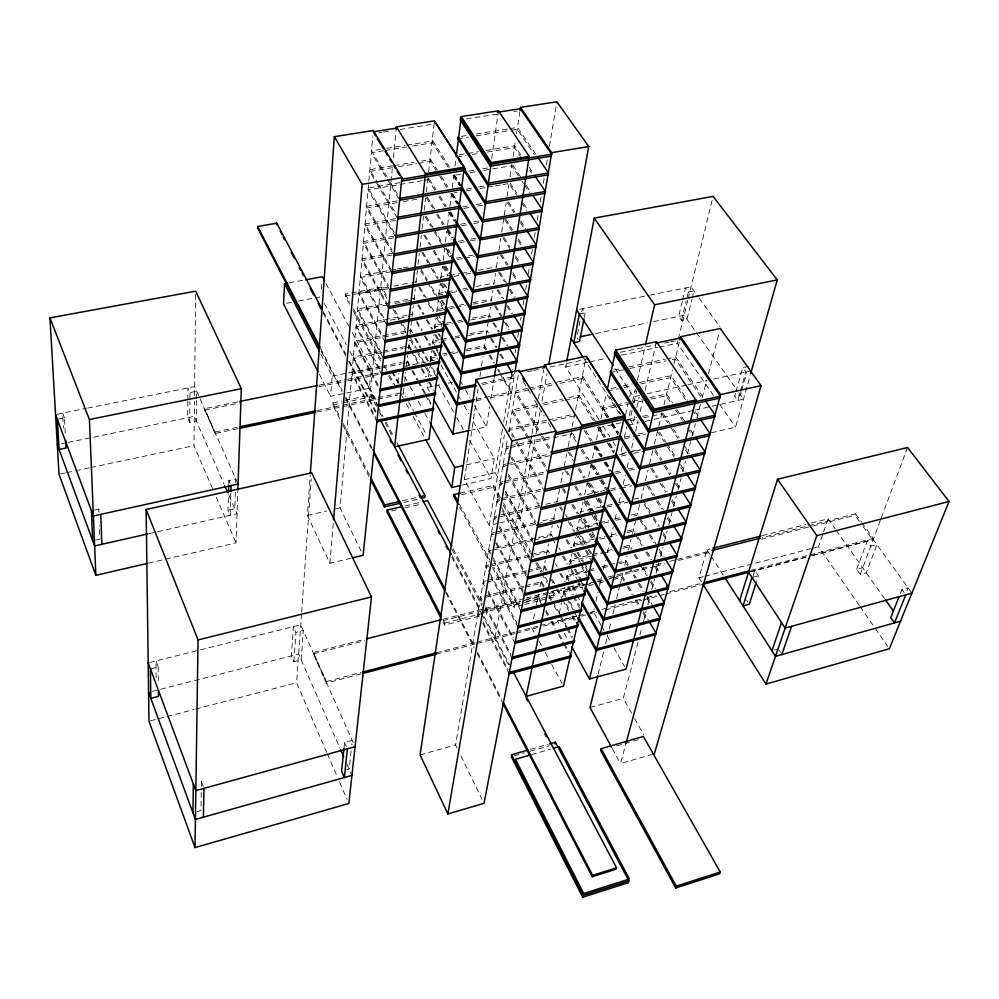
<?xml version="1.0" encoding="UTF-8"?>
<svg xmlns="http://www.w3.org/2000/svg" width="999" height="999" viewBox="0 0 999 999"><rect width="100%" height="100%" fill="white"/><g stroke="black" fill="none" stroke-linecap="round" stroke-linejoin="round"><path stroke-width="0.75" stroke-dasharray="5 3.75" d="M187.8 401.361L187.662 417.744L189.685 422.377L196.328 420.991L196.578 400.149M187.812 399.862L187.899 387.949L189.947 392.582L189.885 400.025M189.685 422.377L189.872 401.523M212.525 488.548L193.968 445.666L194.468 401.486M194.53 395.529L195.704 291.159M196.603 398.663L196.691 391.221L189.947 392.582M237.987 428.658L215.16 433.466L204.783 410.152L204.807 408.641L238.274 401.773M201.261 792.357L200.936 810.564L196.953 811.675M201.373 786.288L201.448 781.742L197.402 782.854M215.16 433.466L204.807 408.641M230.831 493.019L230.145 515.284L227.947 510.239L228.434 493.906M228.734 483.516L228.821 480.544L235.801 479.008L235.652 483.466M235.364 492.37L234.827 508.691L227.947 510.239M148.601 563.124L236.039 542.869L237.799 491.471M293.893 661.638L295.929 632.367L293.381 626.598L291.383 655.893L293.893 661.638L301.149 659.777L303.296 630.519L295.929 632.367M321.453 289.061L321.99 281.343M351.049 558.216L329.87 563.299L307.355 515.447L310.227 475.087M326.698 752.359L296.566 682.742L301.523 613.91M301.636 612.362L311.213 479.033M352.31 332.667L371.328 368.144L369.38 388.261L330.594 396.316L332.18 376.136L320.816 354.058M339.635 418.693L332.63 404.907L332.792 402.922L341.745 401.049M361.026 673.938L326.311 683.029L313.336 653.908L313.461 652.434L364.797 639.298M349.638 304.208L345.229 296.079L345.379 294.106L381.88 287.213L387.162 296.603M329.87 563.299L333.441 521.366M361.114 551.136L340.06 507.942L372.752 136.726M326.311 683.029L326.436 681.555L313.461 652.434M369.68 399.5L392.295 168.669M393.369 157.83L395.941 131.493M386.963 298.564L381.68 289.173L381.88 287.213M376.448 406.318L371.403 396.778L371.603 394.805L343.231 400.736M343.956 748.513L344.58 742.457L352.235 740.359L351.748 744.892M351.099 750.948L349.151 769.105L346.641 769.804M397.889 382.842L398.913 373.589M403.933 387.787L403.409 392.42L405.606 396.441M404.645 381.618L405.706 372.352M406.406 366.183L407.642 355.382M408.354 349.213L409.403 339.947M410.114 333.778L411.875 318.344M412.05 316.795L413.286 305.994M413.998 299.825L415.222 289.023M415.934 282.842L417.345 270.504M418.057 264.323L419.28 253.521M419.992 247.352L421.403 235.002M422.102 228.833L423.514 216.483M424.225 210.314L425.636 197.964M426.336 191.796L427.934 177.909M428.633 171.728L434.278 122.353M408.866 365.372L407.555 361.151L403.047 362.075M410.651 349.975L409.14 347.29L409.315 345.729L353.346 357.005L377.297 402.16M378.159 385.065L354.732 341.258L411.113 330.082L410.926 331.656L354.595 342.844L380.194 390.746M414.585 299.688L414.772 298.064L357.567 309.066L382.18 354.208M434.802 190.035L428.346 179.633L428.559 177.822M436.151 170.454L430.444 161.363L430.656 159.515L421.528 161.039M448.226 167.407L432.567 142.795L432.779 140.921L406.743 145.155M431.843 360.701L430.344 358.029L430.532 356.506L436.538 355.307M440.022 339.623L432.467 341.121L432.267 342.669L439.822 341.171M451.173 322.252L434.428 325.499L434.228 327.073L441.833 325.599M440.272 278.858L440.484 277.223L448.052 275.811M429.395 391.458L427.197 387.475L427.784 382.829M428.559 376.635L429.732 367.345M430.507 361.151L431.868 350.324M432.654 344.131L433.816 334.84M434.602 328.646L435.964 317.819M436.738 311.626L438.099 300.786M438.873 294.605L440.247 283.766M441.021 277.572L442.382 266.733M443.156 260.552L444.717 248.164M445.492 241.97L446.853 231.144M447.639 224.95L449.188 212.562M449.975 206.368L451.523 193.993M452.31 187.8L453.858 175.412M455.032 166.134L455.806 159.94M491.695 158.629L498.451 110.827M498.176 523.289L489.21 525.387L464.36 479.682L478.046 388.923M479.907 376.611L480.606 371.99M481.53 365.846L482.929 356.618M484.09 348.926L485.939 336.613M486.176 335.077L488.499 319.692M488.723 318.157L490.347 307.392M491.283 301.236L492.907 290.472M493.768 284.703L495.454 273.539M496.391 267.395L498.014 256.618M498.938 250.474L500.799 238.162M501.723 232.005L504.045 216.633M504.27 215.085L506.131 202.785M507.055 196.628L508.916 184.328M510.077 176.636L511.988 163.936M513.099 156.631L515.646 139.71M516.57 133.554L519.83 112.025M478.896 616.208L444.455 625.062L444.755 623.114L443.344 620.354M470.392 430.294L486.488 426.823L489.635 406.843M490.859 399.163L494.255 377.647M462.35 485.089L491.071 478.459L494.355 458.516L471.915 419.205M501.935 484.715L495.229 472.727L502.647 428.084M503.671 421.928L512.362 369.593M515.184 352.659L515.696 349.588M517.744 337.275L518.506 332.655M520.554 320.342L521.066 317.257M523.114 304.945L523.876 300.324M525.674 289.56L526.436 284.94M528.221 274.163L529.507 266.471M531.555 254.158L532.317 249.538M534.365 237.225L535.139 232.605M537.175 220.292L538.199 214.136M540.247 201.823L541.271 195.667M543.319 183.354L544.343 177.185M546.391 164.872L547.415 158.716M549.462 146.403L556.88 101.773M499.3 498.126L493.219 487.325L493.543 485.364L460.252 493.094M489.21 525.387L504.383 434.89M505.931 425.686L514.672 373.539M490.159 397.827L511.525 393.331L511.775 391.808L500.899 373.364M482.679 384.565L514.085 378.047L514.348 376.498L512.774 373.863M456.93 747.739L455.569 744.954L507.617 437.937M508.653 431.805L518.281 375M495.079 637.387L531.718 435.427M531.992 433.891L537.275 404.82M538.386 398.701L543.656 369.63M499.675 522.927L520.591 518.019L535.789 435.127M536.076 433.591L540.584 409.028M541.995 401.348L547.065 373.726M523.039 604.87L513.961 607.205L514.335 605.257L493.543 566.97M598.938 419.592L565.684 366.933L566.545 362.462M580.094 320.791L576.848 337.425L578.184 339.485M581.855 311.713L582.442 308.691L585.164 312.824L584.278 317.357M533.578 618.631L535.114 611.001M536.338 604.907L538.486 594.23M540.022 586.6L541.858 577.447M543.081 571.341L545.229 560.664M546.453 554.557L548.601 543.881M550.137 536.251L552.285 525.574M553.508 519.468L555.656 508.791M556.88 502.697L559.64 488.961M560.864 482.854L563.011 472.177M564.235 466.083L566.695 453.871M568.219 446.241L570.679 434.041M572.202 426.411L574.35 415.734M575.574 409.64L586.313 356.243M541.208 603.758L538.236 598.413L538.548 596.903L522.315 601.061M543.556 587.212L541.308 583.191L541.608 581.655L525.249 585.801M545.941 570.404L544.418 567.719L544.73 566.158L528.246 570.279M531.281 554.507L547.902 550.387L547.589 551.972L530.981 556.093M496.116 547.802L551.136 534.353L550.811 535.963L534.465 539.972M554.083 519.68L554.42 518.031L537.924 522.015M576.248 441.783L571.366 433.828L571.728 432.03M593.406 420.641L578.721 397.277L579.095 395.417L563.936 398.726M607.28 417.432L582.504 378.496L582.892 376.598L554.457 382.692M548.738 598.264L554.782 596.715L555.182 594.767L552.909 590.721M566.258 597.502L563.211 592.07L563.536 590.559L584.59 585.264L581.543 579.857M568.731 580.869L566.47 576.873L566.795 575.337L587.487 570.192M571.303 564.085L569.78 561.426L570.117 559.865L590.958 554.745M594.492 539.023L573.488 544.118L573.151 545.704L592.632 540.971M598.089 523.039L576.91 528.109L576.573 529.72L597.727 524.65M580.057 513.461L580.407 511.825L601.211 506.905M607.242 417.632L602.272 409.727L602.672 407.904L614.847 405.257M559.215 613.473L561.5 602.809M562.799 596.728L564.76 587.587M566.396 579.982L568.356 570.841M569.667 564.76L572.277 552.572M573.588 546.49L575.549 537.35M576.848 531.268L579.457 519.093M580.769 512.999L583.054 502.347M584.69 494.73L587.3 482.554M588.611 476.461L591.221 464.285M592.532 458.191L595.142 446.016M596.453 439.922L599.063 427.747M601.023 418.618L606.568 392.732M625.499 414.972L628.246 402.859M629.62 396.815L630.644 392.27L636.613 390.959L633.841 403.059M622.252 446.366L620.554 453.808L629.632 451.71M624.3 437.425L626.673 426.998M627.36 424.001L630.819 408.866M632.542 401.298L635.302 389.223M637.374 380.169L645.292 345.492M632.105 410.626L630.032 419.692L632.929 424.175L635.027 415.097M636.763 407.542L639.21 396.953M601.023 625.187L593.443 611.863L594.155 608.828M595.928 601.236L598.051 592.132M599.462 586.063L601.585 576.947M603.359 569.368L605.481 560.252M607.255 552.672L609.378 543.568M610.801 537.487L613.274 526.873M615.047 519.28L616.82 511.688M618.943 502.584L621.066 493.481M623.189 484.378L625.312 475.262M627.085 467.682L629.208 458.566M631.693 447.952L633.816 438.836M635.589 431.256L638.061 420.629M640.184 411.526L642.669 400.899M645.142 390.272L656.48 341.708M682.255 301.461L678.646 316.421L681.468 320.417L686.95 319.28L691.72 299.85M682.604 299.962L685.489 287.999L688.373 291.995L686.55 299.475M681.468 320.417L686.188 300.974M713.486 395.404L677.31 343.294L678.021 340.347M678.383 338.873L687.762 300.337M688.136 298.838L713.086 196.366M598.139 674.238L604.058 650.024M605.544 643.968L607.754 634.889M609.24 628.833L611.088 621.266M612.936 613.698L615.159 604.62M616.633 598.563L619.967 584.939M620.329 583.428L622.926 572.827M624.775 565.259L626.985 556.181M628.471 550.124L631.056 539.535M632.542 533.478L635.501 521.378M639.56 504.72L636.975 515.322L630.956 516.67M641.046 498.676L644.005 486.563M645.479 480.507L648.076 469.917M649.55 463.861L652.884 450.237M654.357 444.18L657.317 432.08M658.791 426.024L662.212 412.013M663.973 404.832L672.477 370.03M673.963 363.973L679.507 341.271M692.095 298.351L693.93 290.871L688.373 291.995M631.63 713.224L623.301 698.351L637.949 642.507M639.934 634.952L641.907 627.409M643.493 621.366L646.266 610.801M647.851 604.77L650.224 595.704M651.81 589.672L654.582 579.108M656.168 573.064L658.94 562.499M660.526 556.468L662.899 547.402M664.485 541.371L667.257 530.806M668.843 524.762L672.015 512.687M673.601 506.655L676.373 496.078M677.946 490.047L681.118 477.972M682.704 471.928L685.476 461.363M687.462 453.821L690.621 441.745M692.207 435.701L695.379 423.626M696.965 417.594L700.524 404.008M702.11 397.977L706.867 379.857M708.453 373.813L719.542 331.556M652.896 754.208L620.516 763.561L626.223 742.469M748.401 366.408L742.694 367.657L745.803 371.99L737.824 400.449L734.777 396.116L735.601 393.119M736.026 391.62L742.694 367.657M741.246 391.845L740.409 394.842L734.777 396.116M741.67 390.347L747.14 370.891M711.338 432.792L735.539 427.185L750.249 375.224M701.373 581.793L698.888 577.859L706.93 549.775L709.927 549.013M753.059 576.198L754.857 570.516L758.341 575.811L756.53 581.493M859.24 605.382L818.493 546.69L823.051 533.491M823.563 532.03L828.121 518.831L807.18 524.175M859.39 521.366L854.957 515.234L855.481 513.798L761.862 537.737M856.73 569.293L867.182 541.058L870.853 546.166L876.885 544.567L866.283 572.777L860.314 574.375L856.73 569.293L862.686 567.694M812.287 555.606L872.651 539.785L873.188 538.349L862.562 523.613M860.314 574.375L880.843 519.043M881.393 517.582L907.542 447.49M900.274 593.706L901.96 589.485L908.066 587.812L906.38 592.02M616.67 745.916L639.934 739.173M531.456 754.645L550.486 749.188M530.656 749.312L548.176 744.305M514.21 755.818L524.413 752.896M530.244 751.236L549.2 745.803M774.462 650.112L778.271 649.05M420.079 754.919L455.569 744.954M590.009 707.529L623.301 698.351M326.436 681.555L361.089 672.489M436.388 652.759L475.549 642.507M477.06 642.107L514.71 632.242M516.221 631.855L538.811 625.936M540.322 625.536L576.473 616.071M590.022 612.524L596.053 610.938M602.072 609.365L641.233 599.1M647.265 597.527L656.293 595.167M669.854 591.608L699.974 583.716M751.186 570.304L808.428 555.319M809.927 554.92L873.188 538.349M750.012 571.778L811.613 555.631M813.124 555.232L873.213 539.485L911.9 593.131M436.488 654.145L475.724 643.856M477.235 643.456L514.972 633.566M516.471 633.166L537.599 627.634M543.643 626.048L575.337 617.744M581.368 616.158L585.901 614.972M587.412 614.572L596.465 612.2M605.519 609.827L641.745 600.324M643.256 599.937L664.385 594.393M665.896 593.993L700.599 584.89M750.411 571.84L806.255 557.192M751.985 577.472L758.341 575.811M150.474 720.816L165.534 716.895M167.045 716.508L194.156 709.44M195.654 709.04L296.566 682.742M698.888 577.859L703.383 576.698M704.869 576.298L811.026 548.638M812.524 548.239L818.493 546.69M444.755 623.114L483.728 613.111M514.335 605.257L523.089 603.009M524.55 602.634L547.889 596.64M549.35 596.266L555.182 594.767M524.55 604.482L547.227 598.651M577.01 616.083L557.579 621.078L560.551 626.473M578.496 615.696L584.477 614.16M590.459 612.624L593.443 611.863M152.397 691.383L159.091 689.672M160.589 689.285L298.639 654.033L340.01 748.288M762.287 535.639L805.681 524.562M443.306 619.218L484.065 608.791M485.576 608.403L524.825 598.364M526.336 597.976L583.716 583.304M597.302 579.832L601.835 578.671M607.867 577.135L615.421 575.199M616.932 574.812L650.149 566.321M656.181 564.772L662.225 563.224M669.767 561.301L675.811 559.752M677.322 559.365L710.539 550.874M313.336 653.908L364.635 640.771M443.081 620.691L520.029 600.986M526.061 599.437L547.19 594.03M548.701 593.643L587.924 583.603M589.435 583.216L595.466 581.668M596.977 581.293L603.009 579.745M609.04 578.196L615.084 576.648M616.583 576.261L654.308 566.608M655.819 566.221L664.872 563.898M678.446 560.427L710.127 552.31M761.425 539.185L811.213 526.436M812.724 526.048L854.957 515.234M520.841 601.435L478.034 612.399L479.47 615.134M520.104 603.071L477.784 613.923L479.208 616.645M526.148 601.51L538.236 598.413M523.763 586.176L480.631 597.102L482.08 599.837M523.476 587.712L480.369 598.651L481.818 601.373M524.962 587.337L541.308 583.191M586.101 584.89L592.107 583.379M598.126 581.868L602.647 580.731M608.653 579.22L611.663 578.458M613.174 578.084L622.19 575.811L625.349 581.156M563.211 592.07L582.754 587.15M588.761 585.639L593.269 584.502M599.288 582.991L603.796 581.855M612.812 579.582L621.828 577.322L624.188 581.318M149.488 662.562L300.736 624.762L354.433 745.291M486.263 580.794L483.266 581.543L485.464 585.651M487.762 580.419L526.748 570.666M526.448 572.227L483.004 583.116L484.465 585.851M527.947 571.853L544.418 567.719M150.437 668.905L158.217 666.945L155.956 660.938L156.131 679.545M488.698 566.57L485.689 567.307L487.162 570.054M490.209 566.196L529.47 556.468M588.96 569.83L596.353 567.994M602.26 566.52L608.166 565.059M609.652 564.685L615.559 563.224M617.032 562.849L625.898 560.651L629.083 565.996M566.47 576.873L587.674 571.603M589.185 571.216L596.753 569.33M602.809 567.832L608.866 566.321M619.467 563.686L625.524 562.175L627.909 566.183M488.973 564.972L485.951 565.721L489.647 572.564M490.484 564.597L529.77 554.87M569.78 561.426L590.609 556.293M592.095 555.931L602.509 553.371M603.995 553.009L612.924 550.811M623.339 548.251L629.283 546.778L630.856 549.4M491.383 550.511L488.411 551.236L490.596 555.257M492.869 550.149L532.979 540.334M592.444 554.37L601.373 552.185M607.33 550.711L611.8 549.625M623.713 546.69L629.67 545.229L632.03 549.15M595.991 538.661L604.994 536.475M610.988 535.014L616.995 533.553M627.497 531.006L633.503 529.557L635.089 532.18M600.124 539.148L606.131 537.687M607.629 537.325L616.62 535.139M627.11 532.592L633.116 531.131L634.702 533.753M494.455 532.504L491.458 533.229L492.944 535.914M495.954 532.142L536.426 522.377M494.18 534.153L491.183 534.877L494.88 541.595M495.679 533.791L536.113 524.025M537.612 523.663L542.107 522.577M549.6 520.766L552.584 520.042M599.6 522.677L608.666 520.504M614.71 519.043L622.277 517.232M631.343 515.059L637.387 513.611L639.01 516.233M603.758 523.201L609.802 521.74M615.846 520.292L621.89 518.843M539.622 505.756L494.293 516.558L495.779 519.243M545.666 504.32L557.767 501.436M539.298 507.43L494.006 518.231L495.492 520.929M499.85 500.599L496.878 501.298L499.138 505.332M501.336 500.249L541.483 490.796M607.167 505.494L613.111 504.083M619.055 502.672L624.999 501.273M633.915 499.163L641.358 497.402M588.96 511.351L593.418 510.302M606.793 507.13L614.223 505.369M615.709 505.019L627.584 502.197M500.137 498.888L497.165 499.587L500.949 506.318M501.635 498.538L543.306 488.736M586.95 494.555L598.938 491.758M600.436 491.408L604.932 490.359M610.926 488.961L618.418 487.212M624.412 485.814L630.406 484.403M610.539 490.621L619.53 488.523M621.028 488.174L631.505 485.726M405.194 505.869L421.64 502.047M502.797 483.354L499.8 484.053L502.097 488.099M504.295 483.004L546.278 473.264M391.508 510.964L397.49 509.577M404.957 507.842L421.391 504.02M461.463 494.705L493.219 487.325M402.572 500.786L417.495 497.34M403.821 502.422L418.731 498.976M631.143 451.361L640.222 449.263M503.096 481.605L500.099 482.305L501.623 485.002M504.595 481.256L545.117 471.878M614.747 472.14L622.302 470.392M628.346 469.006L637.399 466.92M615.871 473.489L623.413 471.74M629.457 470.354L637 468.606M506.106 464.023L503.071 464.71L505.394 468.768M507.617 463.673L549.987 453.996M549.65 455.769L502.772 466.483L504.32 469.193M307.355 515.447L326.673 511.013M335.602 508.966L340.06 507.942M466.421 464.847L494.355 458.516M619.48 454.832L626.91 453.146M628.396 452.797L640.284 450.099M621.291 456.056L627.372 454.67M633.466 453.284L642.582 451.211M509.09 446.128L506.118 446.803L508.416 450.774M510.589 445.791L553.833 436.063M95.579 540.047L99.912 539.06L99.4 525.586M508.791 447.939L505.806 448.601L509.64 455.219M510.277 447.602L551.997 438.199M553.483 437.862L571.366 433.828M149.163 533.603L237.038 513.723L227.747 492.569M628.496 425.174L639.123 422.777M645.167 421.403L652.722 419.692M654.245 419.355L693.556 410.452M695.067 410.114L719.268 404.645M720.779 404.295L743.468 399.163L738.074 391.546M464.36 479.682L495.229 472.727M624.937 437.075L632.429 435.402M638.423 434.053L645.916 432.38M624.537 438.823L633.516 436.813M635.014 436.476L645.491 434.128M546.803 420.229L509.203 428.559L516.183 440.472M548.314 419.892L572.377 414.56M546.465 422.053L508.891 430.394L512.774 437.013M552.472 420.729L575.012 415.721M94.368 510.077L98.776 509.115L99.763 511.738M639.635 395.429L633.578 396.765L614.035 366.933M647.19 393.756L686.5 385.077M688.011 384.74L706.156 380.744M713.723 379.071L751.51 370.729M627.484 419.68L636.55 417.682M642.582 416.346L650.137 414.685M621.041 422.802L598.413 427.797L604.133 437.013M630.094 420.791L637.637 419.13M643.681 417.794L661.788 413.798L667.707 422.827M536.625 404.67L512.362 409.965L528.846 437.787M542.694 403.359L562.412 399.051M537.799 406.218L512.037 411.838L527.734 438.336M543.868 404.895L563.573 400.587M565.084 400.262L578.721 397.277M616.371 404.932L627.035 402.609M633.116 401.298L642.257 399.313M649.862 397.652L666.62 394.018L672.614 403.059M602.272 409.727L615.971 406.755M617.494 406.418L628.134 404.108M629.657 403.771L643.356 400.799M650.961 399.138L666.171 395.829L671.316 403.584M527.534 388.461L515.571 391.034L541.808 434.777M529.033 388.149L552.971 383.017M528.696 390.047L515.247 392.944L540.659 435.352M530.194 389.735L554.108 384.59M560.089 383.304L582.504 378.496M611.113 388.511L617.12 387.237M623.114 385.951L632.105 384.028M639.61 382.43L671.091 375.699L687.587 400.237M607.717 391.009L618.206 388.773M624.2 387.487L631.693 385.876M640.671 383.953L670.641 377.547L685.376 399.5M527.559 371.765L532.08 370.816M533.591 370.492L542.632 368.581M550.174 366.995L586.363 359.353M60.527 473.926L65.072 472.964M66.596 472.639L74.176 471.041M75.687 470.716L89.336 467.819M90.859 467.507L193.968 445.666M565.684 366.933L588.311 362.15M589.822 361.825L604.907 358.629M621.503 355.12L657.692 347.452M659.203 347.128L677.31 343.294M332.63 404.907L341.571 403.034M343.069 402.722L371.403 396.778M215.197 431.955L238.037 427.16M317.195 410.527L341.558 405.407M343.082 405.094L377.01 397.964M378.097 397.739L403.983 392.295L403.808 393.781L399.25 394.742M317.095 412.025L376.423 399.538M377.947 399.225L397.727 395.067M613.661 370.067L621.228 368.481M628.783 366.895L665.072 359.265M666.583 358.953L675.649 357.043L704.033 398.738M476.111 399.313L511.775 391.808M476.411 400.724L484.053 399.113M610.239 372.59L623.826 369.73M629.87 368.456L666.121 360.826M672.165 359.565L675.187 358.928L701.822 398.089M481.418 383.329L514.348 376.498M204.783 410.152L241.271 402.647M318.806 386.7L346.166 381.081M347.689 380.769L379.608 374.2M61.476 443.781L66.434 442.769M67.957 442.445L194.293 416.371L224.026 484.103M595.554 333.566L647.477 322.852M653.583 321.591L684.128 315.284L737.175 390.272M427.197 387.475L433.216 386.226M434.715 385.926L442.232 384.378M448.239 383.129L452.747 382.205M620.416 352.247L655.456 345.005M664.597 343.107L669.168 342.17M670.679 341.845L675.249 340.909M332.18 376.136L347.24 373.064M348.738 372.752L371.328 368.144M380.519 366.67L351.985 372.502L375.711 417.657M382.018 366.358L401.548 362.375M380.357 368.206L351.848 374.038L376.273 420.567M381.868 367.894L401.373 363.911M402.872 363.599L407.38 362.674M404.021 366.508L434.915 360.164M318.906 385.214L346.291 379.583M347.814 379.27L379.757 372.714M56.968 414.248L86.114 408.391M87.65 408.091L194.63 386.601L237.425 482.642M579.545 309.278L648.339 295.454M649.862 295.155L691.046 286.875L698.264 296.89M381.93 352.772L353.209 358.554L378.584 406.468M383.441 352.46L403.097 348.501M404.607 348.201L409.14 347.29M57.343 419.343L64.423 417.907L65.31 434.465M579.358 313.998L585.164 312.824M430.344 358.029L436.338 356.83M443.843 355.319L446.84 354.72M452.847 353.521L458.841 352.322M466.346 350.811L484.34 347.202L485.901 349.837M442.545 354.096L447.053 353.196M448.551 352.897L457.554 351.099M466.558 349.288L484.577 345.691L486.9 349.638M441.533 339.335L447.577 338.137M455.144 336.651L459.677 335.751M470.254 333.666L486.875 330.382L488.449 333.017M441.333 340.871L448.888 339.385M454.932 338.186L459.465 337.3M468.519 335.502L486.65 331.93M406.955 315.359L356.144 325.287L379.782 369.081M408.441 315.072L412.924 314.198L412.749 315.796L408.266 316.671M384.378 321.341L356.006 326.898L381.094 373.426M390.347 320.179L406.768 316.958M457.255 321.066L461.825 320.179M472.477 318.107L489.223 314.847L490.809 317.482M443.356 325.299L452.485 323.526M458.566 322.34L463.124 321.453M470.729 319.967L488.986 316.421M387.512 304.895L357.43 310.701L383.504 358.579M395.03 303.446L404.058 301.71M405.569 301.423L410.077 300.549M442.545 308.479L436.413 309.653L436.213 311.251L443.868 309.777M448.676 307.305L453.271 306.418M459.403 305.244L464.011 304.37M473.201 302.61L491.608 299.088M450 308.604L454.595 307.729M456.131 307.43L465.322 305.669M472.977 304.195L491.358 300.674M286.513 303.271L292.495 302.148M298.476 301.024L313.436 298.202M314.922 297.914L320.904 296.79M387.837 287.138L359.028 292.582L383.166 336.463M393.906 285.989L410.589 282.829M412.1 282.542L416.658 281.681M345.229 296.079L381.68 289.173M387.674 288.786L358.878 294.243L385.202 342.12M438.436 293.556L445.941 292.145M447.452 291.858L456.456 290.16M462.475 289.036L466.97 288.187M475.986 286.488L494.018 283.092M438.224 295.18L442.732 294.33M451.735 292.632L457.742 291.496M463.748 290.359L468.256 289.51M289.111 282.854L304.208 280.057M395.641 269.305L360.502 275.849L385.614 321.029M397.165 269.018L401.748 268.169M403.284 267.882L409.39 266.745M390.884 271.84L360.352 277.535L386.176 324.051M449.562 275.537L460.152 273.576M461.663 273.289L470.741 271.603M478.309 270.205L496.466 266.845M453.883 276.336L459.927 275.212M465.984 274.088L470.517 273.251M391.82 255.07L361.838 260.552L388.661 308.379M391.995 253.359L361.988 258.841L387.35 303.996M456.281 258.129L460.851 257.292M468.469 255.906L473.051 255.07M457.579 259.515L463.673 258.404M465.197 258.129L474.338 256.456M393.569 237.874L363.361 243.306L389.685 289.76M393.743 236.139L363.511 241.571L388.361 285.364M458.491 241.296L464.635 240.197M470.779 239.098L475.387 238.274M459.802 242.72L464.41 241.895M470.541 240.784L476.685 239.685M395.517 218.644L365.06 224.013L390.909 269.093M395.342 220.404L364.91 225.786L392.245 273.514M460.377 224.263L466.408 223.214M473.926 221.89L478.446 221.091M461.663 225.724L467.682 224.663M473.701 223.601L481.218 222.278M397.327 200.874L366.633 206.181L391.958 249.875M397.152 202.66L366.471 207.979L393.319 254.333M403.284 201.598L420.154 198.676M463.948 208.391L471.528 207.08M477.584 206.031L483.653 204.982M462.662 206.905L470.242 205.594M476.311 204.545L482.38 203.509M399.9 182.68L368.231 188.049L394.58 233.017M422.315 180.657L368.069 189.872L395.941 237.487M423.826 180.407L428.346 179.633M454.058 192.857L457.105 192.332M466.271 190.784L473.913 189.485M480.019 188.449L486.126 187.412M487.649 187.163L493.768 186.126M495.292 185.864L501.398 184.827M502.922 184.565L509.04 183.529L516.533 194.992M466.508 189.011L472.627 187.974M478.733 186.938L486.376 185.639M392.644 165.834L369.855 169.618L377.684 182.817M394.168 165.584L413.936 162.3M392.47 167.682L369.692 171.478L375.949 182.043M398.539 166.671L416.77 163.636M418.294 163.386L430.444 161.363M460.939 174.176L453.246 175.449L459.74 185.789M470.179 172.64L476.336 171.616M484.028 170.33L511.725 165.734L518.456 175.899M468.881 171.091L475.037 170.067M482.729 168.794L488.898 167.77M380.694 149.388L371.503 150.874L389.685 181.206M386.825 148.389L405.207 145.404M383.579 150.774L371.341 152.772L399.775 200.237M385.114 150.524L406.543 147.028M412.662 146.041L432.567 142.795M457.043 156.993L466.108 155.507M472.152 154.533L478.196 153.546M487.262 152.073L514.448 147.64L520.404 156.531M458.791 154.907L466.346 153.671M467.857 153.434L478.446 151.711M486.001 150.487L514.722 145.817L521.54 155.969M379.033 132.792L382.043 132.305M383.541 132.068L389.573 131.106M400.112 129.433L433.229 124.151M457.854 138.724L468.519 137.025M476.123 135.814L509.615 130.482M511.138 130.232L517.22 129.271L534.415 154.595M461.138 136.364L468.756 135.152M476.373 133.953L508.366 128.859M509.89 128.621L517.507 127.41L536.438 155.257M466.358 118.943L498.563 113.936M513.911 111.538L516.97 111.064M855.481 513.798L861.675 522.39M699.163 298.139L719.929 326.923M862.924 526.273L872.651 539.785M901.96 589.485L904.245 592.682M828.121 518.831L835.276 528.946M836.163 530.207L884.44 598.451M719.655 404.308L735.539 427.185M860.127 606.655L874.3 627.06M875.186 628.346L887.587 646.203M695.404 411.863L698.875 417.02M692.319 409.827L697.527 417.582M529.195 167.382L533.454 173.726M529.757 170.479L531.456 173.014M676.91 409.515L684.615 421.128M690.621 430.169L694.055 435.327M675.586 410.027L682.442 420.354M687.574 428.109L692.719 435.851M512.837 165.21L520.417 176.636M526.311 185.539L530.531 191.883M521.828 180.981L523.501 183.516M524.35 184.79L529.395 192.42M663.061 413.311L669.842 423.626M673.226 428.783L679.158 437.824M684.24 445.566L689.322 453.309M671.091 427.984L677.859 438.311M685.464 449.925L687.999 453.796M510.139 183.042L516.808 193.219M523.476 203.396L527.647 209.765M521.528 202.622L526.535 210.265M659.577 432.267L666.258 442.582M667.095 443.881L675.461 456.768M680.481 464.51L685.501 472.24M657.467 431.443L664.16 441.758M667.494 446.915L674.175 457.23M680.868 467.544L683.366 471.416M508.304 201.86L514.91 212.063M520.691 220.979L525.636 228.621M507.217 202.322L513.811 212.525M520.417 222.715L524.537 229.096M746.565 599.999L747.926 602.11M778.983 650.149L780.406 652.359M655.307 449.637L661.912 459.952M665.222 465.097L671.003 474.125M676.798 483.141L680.931 489.585M583.641 358.067L620.342 415.134M706.93 549.775L710.277 554.969M711.113 556.281L723.651 575.774M654.882 451.361L660.664 460.377M663.96 465.534L669.742 474.55M675.524 483.566L679.645 490.01M505.731 219.218L512.45 229.708M518.331 238.898L522.539 245.454M504.632 219.618L512.187 231.431M518.069 240.609L521.416 245.866M432.779 140.921L449.288 166.821M454.233 174.6L460.002 183.666M582.892 376.598L608.516 416.845M612.662 423.326L619.268 433.716M609.502 396.491L620.966 414.535M651.985 468.081L657.829 477.297M662.012 483.878L667.02 491.783M672.027 499.675L676.211 506.256M453.171 175.187L459.765 185.552M611.413 423.926L618.019 434.315M650.736 468.456L656.58 477.672M659.914 482.942L665.759 492.157M671.59 501.361L674.924 506.63M503.983 237.537L509.802 246.741M515.621 255.931L519.792 262.5M502.884 237.912L509.54 248.426M515.359 257.617L518.681 262.874M603.096 426.173L609.752 436.7M613.074 441.97L615.571 445.916M602.672 407.904L608.466 417.12M612.612 423.701L618.406 432.929M611.376 424.213L617.994 434.752M454.283 174.937L459.965 183.978M648.688 486.163L654.457 495.379M657.767 500.636L663.536 509.84M668.493 517.732L671.79 522.989M430.656 159.515L437.187 169.905M441.271 176.386L447.802 186.776M451.885 193.257L458.416 203.634M579.095 395.417L595.429 421.366M598.701 426.561L605.232 436.938M609.315 443.431L614.223 451.211M439.41 175.637L446.753 187.325M450.836 193.806L457.355 204.196M597.489 427.122L604.008 437.5M607.267 442.694L613.798 453.071M646.628 485.202L653.221 495.716M656.518 500.986L661.463 508.866M667.232 518.081L670.529 523.339M501.423 254.295L508.016 264.81M512.962 272.702L517.082 279.27M500.349 254.645L506.93 265.16M512.699 274.363L515.984 279.62M599.612 427.322L605.332 436.538M609.427 443.106L614.335 451.011M608.216 443.593L613.935 452.797M642.981 500.024L650.324 511.85M653.583 517.107L659.303 526.298M663.373 532.867L667.457 539.435M452.834 194.181L458.454 203.234M429.358 179.121L435.826 189.523M439.872 196.016L446.341 206.418M450.374 212.912L455.232 220.704M585.864 430.756L592.32 441.133M595.554 446.316L601.997 456.693M605.232 461.875L610.876 470.966M438.848 196.528L445.304 206.93M448.539 212.125L454.183 221.229M584.078 430.307L590.659 440.909M593.955 446.216L600.549 456.818M603.846 462.125L609.602 471.403M644.218 504.283L649.912 513.486M653.171 518.731L658.066 526.623M662.949 534.502L667.02 541.071M450.999 193.369L457.417 203.721M499.725 272.103L506.256 282.63M510.339 289.211L515.222 297.103M498.663 272.427L504.37 281.631M509.253 289.535L514.148 297.427M596.603 446.416L602.26 455.619M606.293 462.187L610.339 468.768M639.81 517.544L647.065 529.358M650.287 534.602L655.931 543.793M659.165 549.038L663.998 556.905M594.605 445.542L601.873 457.38M605.107 462.637L609.939 470.529M450.599 211.85L456.168 220.929M640.222 520.467L645.854 529.645M649.075 534.902L653.908 542.769M659.552 551.947L662.774 557.192M498.051 289.673L503.708 298.888M507.742 305.469L512.599 313.361M427.285 197.128L434.49 208.841M437.699 214.048L444.093 224.463M447.302 229.67L452.097 237.475M572.539 433.354L576.623 439.985M582.317 449.263L588.836 459.852M592.095 465.159L597.802 474.425M601.061 479.732L605.943 487.674M426.286 197.615L432.679 208.029M436.675 214.535L443.069 224.95M447.077 231.456L451.873 239.261M581.131 449.725L586.825 459.003M590.896 465.621L596.59 474.9M599.85 480.194L605.544 489.473M449.587 212.312L455.144 221.378M497.002 289.96L501.848 297.864M506.68 305.756L511.525 313.661M638.274 537.412L643.056 545.279M647.04 551.823L651.823 559.69M655.819 566.246L659.003 571.478M593.643 465.184L599.225 474.375M602.422 479.632L607.217 487.524M635.501 535.064L641.87 545.541M645.854 552.097L650.624 559.952M654.607 566.508L658.591 573.051M495.604 305.669L501.998 316.208M506.006 322.789L510.002 329.383M591.67 464.285L598.051 474.8M601.236 480.044L606.031 487.937M448.451 229.32L453.309 237.325M494.555 305.944L500.949 316.483M504.145 321.753L508.941 329.658M426.049 216.146L433.179 227.872M433.966 229.183L442.682 243.519M445.854 248.726L450.611 256.543M569.755 452.497L572.976 457.792M579.408 468.381L585.052 477.647M588.261 482.942L594.705 493.531M597.926 498.838L601.947 505.457M425.05 216.608L431.381 227.023M434.553 232.243L441.67 243.968M442.47 245.279L450.374 258.304M567.794 451.61L573.414 460.876M578.234 468.818L583.866 478.084M587.087 483.379L592.707 492.644M595.928 497.939L601.548 507.205M447.415 229.708L452.272 237.712M523.326 381.63L530.569 393.569M534.59 400.199L544.243 416.108M548.251 422.739L552.272 429.37M635.177 554.383L639.909 562.237M643.056 567.469L647.789 575.324M650.936 580.556L655.669 588.411M634.015 554.632L639.522 563.786M640.309 565.097L646.603 575.561M650.536 582.105L654.47 588.648M493.981 322.752L499.525 331.98M502.697 337.25L508.241 346.466M590.721 483.653L595.454 491.52M599.4 498.089L603.346 504.645M492.944 323.002L498.489 332.23M501.648 337.5L506.406 345.404M588.773 482.729L595.079 493.219M598.239 498.476L602.185 505.032M447.889 249.113L451.098 254.458M446.066 248.139L450.874 256.156M424.812 234.89L431.093 245.329M434.228 250.549L440.509 260.989M443.643 266.196L448.351 274.026M567.007 471.316L569.393 475.287M575.761 485.864L581.318 495.129M584.502 500.412L590.871 511.001M594.055 516.283L598.026 522.902M423.838 235.314L429.32 244.455M433.241 250.974L439.51 261.413M442.644 266.633L448.126 275.761M565.072 470.404L569.043 477.023M574.6 486.276L580.157 495.529M584.128 502.147L588.898 510.077M592.082 515.372L598.438 525.949M390.484 182.517L398.389 195.704M542.594 436.101L550.549 449.35M541.446 436.675L550.973 452.584M629.882 567.332L636.263 578.021M639.447 583.379L643.443 590.059M646.628 595.404L652.21 604.757M628.708 567.519L635.077 578.209M638.261 583.566L643.044 591.583M647.027 598.264L651.011 604.944M491.595 338.286L497.077 347.515M501.011 354.108L504.932 360.689M587.15 500.624L593.531 511.351M594.33 512.687L599.113 520.729M490.571 338.511L496.053 347.739M499.975 354.32L503.896 360.914M510.951 372.777L514.085 378.047M585.988 500.949L591.57 510.327M594.755 515.696L597.939 521.053M445.741 265.971L448.126 269.98M444.73 266.308L447.902 271.653M422.827 252.06L429.82 263.811M432.929 269.031L438.361 278.172M441.471 283.404L446.128 291.233M563.523 488.511L565.871 492.47M572.951 504.358L578.458 513.611M579.245 514.935L587.1 528.134M590.247 533.429L594.18 540.034M421.853 252.46L428.059 262.899M431.168 268.132L437.375 278.571M440.484 283.791L445.916 292.932M562.387 488.886L565.534 494.168M571.815 504.745L577.31 513.986M580.444 519.268L585.938 528.521M589.085 533.803L593.006 540.409M628.496 586.488L633.229 594.505M636.388 599.837L640.322 606.505M643.481 611.85L648.214 619.855M378.459 184.141L395.691 213.199M529.632 439.11L546.915 468.256M376.723 183.366L397.065 217.695M528.508 439.66L548.126 472.777M627.335 586.663L632.067 594.667M635.214 599.999L639.148 606.68M643.081 613.349L647.027 620.017M490.01 354.907L494.68 362.824M498.563 369.405L500.124 372.04M488.998 355.107L493.668 363.024M497.552 369.605L499.1 372.24M499.875 373.564L511.525 393.331M584.353 518.518L589.073 526.56M592.232 531.905L595.392 537.262M420.929 269.081L427.26 279.832M431.218 286.551L436.763 295.954M439.922 301.336L443.094 306.705M560.864 506.718L562.425 509.353M565.534 514.635L567.082 517.27M570.192 522.552L574.85 530.469M577.959 535.739L583.404 544.979M586.513 550.262L590.397 556.855M583.204 518.818L588.711 528.196M591.87 533.553L594.23 537.562M444.418 283.903L446.778 287.912M442.632 282.879L446.565 289.56M420.741 270.754L427.06 281.506M427.859 282.842L435.764 296.291M436.551 297.627L443.668 309.727M559.752 507.067L562.075 511.026M568.294 521.578L574.5 532.13M575.274 533.454L582.255 545.329M585.364 550.599L590.796 559.84M516.97 441.795L543.344 486.8M515.871 442.307L544.542 491.283M576.91 528.109L578.471 530.781M581.593 536.138L586.263 544.155M589.385 549.5L591.72 553.521M578.121 532.392L585.139 544.43M588.249 549.775L590.584 553.783M442.332 300.249L444.667 304.258M419.792 287.063L426.061 297.814M426.848 299.163L434.677 312.612M435.464 313.948L441.733 324.712M566.982 539.597L571.703 547.689M574.837 553.071L580.344 562.512M581.131 563.861L586.625 573.289M418.818 287.362L424.3 296.778M428.209 303.496L432.904 311.576M436.825 318.294L442.307 327.709M557.23 525.074L558.791 527.772M565.859 539.897L570.566 547.976M573.701 553.371L578.409 561.45M581.543 566.845L587.037 576.273M441.346 300.537L444.455 305.881M512.25 457.38L539.085 503.671M510.402 456.543L541.033 509.44M573.488 544.118L575.024 546.79M578.109 552.135L583.503 561.475M584.278 562.812L588.124 569.492M576.997 552.385L582.38 561.725M585.464 567.07L587 569.73M437.749 313.923L442.382 321.953M418.656 304.782L424.088 314.21M427.197 319.593L432.629 329.008M435.739 334.39L439.622 341.109M551.136 534.353L552.684 537.037M558.903 547.814L560.451 550.499M563.561 555.881L568.219 563.96M571.328 569.343L576.76 578.758M577.534 580.107L582.979 589.522M417.694 305.07L423.126 314.485M426.223 319.867L431.655 329.283M434.752 334.665L439.41 342.744M552.36 538.661L555.469 544.043M562.449 556.156L567.095 564.223M570.978 570.953L574.862 577.684M577.959 583.066L581.843 589.785M508.503 474.175L535.601 521.453M570.117 559.865L571.64 562.524M575.449 569.193L580.781 578.521M574.35 569.418L579.67 578.746M580.431 580.082L584.24 586.738M434.428 325.499L435.951 328.184M439.011 333.541L440.534 336.213M508.191 475.936L537.587 527.272M416.77 320.916L422.152 330.344M425.237 335.726L430.619 345.142M433.691 350.524L436.775 355.919M547.902 550.387L549.438 553.071M555.581 563.823L557.117 566.508M560.963 573.226L565.571 581.293M568.643 586.663L573.251 594.73M574.013 596.078L579.395 605.481M416.583 322.527L421.203 330.594M424.275 335.976L429.645 345.404M432.729 350.786L437.337 358.866M440.959 364.985L457.217 393.456M457.979 394.805L461.076 400.224M464.173 405.644L468.818 413.786M559.865 573.476L564.46 581.53M567.532 586.913L572.127 594.967M572.902 596.316L579.795 608.403M438.049 333.766L439.572 336.451M601.773 626.51L604.045 630.506M607.08 635.839L610.876 642.494M613.898 647.827L624.512 666.47M460.264 380.656L462.512 384.615M465.509 389.885L470.005 397.802M474.5 405.719L486.488 426.823M505.457 491.745L533.016 540.322M505.157 493.494L534.203 544.755M566.795 575.337L569.055 579.333M572.827 585.988L576.598 592.644M571.74 586.188L576.248 594.168M577.01 595.504L580.769 602.16M432.467 341.121L434.74 345.142M435.489 346.478L438.524 351.835M436.051 349.363L438.324 353.384M411.113 330.082L412.637 332.779M415.684 338.162L421.016 347.577M421.778 348.926L428.633 361.039M432.442 367.769L435.489 373.151M544.73 566.158L547.015 570.179M552.322 579.57L554.607 583.591M557.642 588.96L562.2 597.015M565.996 603.721L569.792 610.426M572.827 615.784L575.861 621.153M414.735 338.386L420.067 347.814M420.829 349.163L428.434 362.612M429.195 363.961L436.051 376.074M550.486 578.446L553.521 583.816M556.555 589.173L561.863 598.563M562.624 599.912L568.693 610.639M571.728 615.996L575.511 622.702M438.336 384.977L453.621 412.075M456.68 417.495L463.561 429.695M469.68 440.522L491.071 478.459M394.717 310.002L399.25 318.057M403.034 324.762L406.056 330.12M410.589 338.162L416.633 348.888M417.395 350.237L424.188 362.3M427.21 367.657L431.743 375.711M493.543 485.364L500.387 497.527M503.434 502.922L530.831 551.548M531.593 552.897L533.878 556.955M536.925 562.35L542.245 571.815M545.292 577.21L548.339 582.617M393.007 309.29L399.038 320.017M399.8 321.353L405.831 332.08M410.364 340.122L414.897 348.176M417.907 353.534L422.44 361.588M425.462 366.945L430.744 376.336M503.096 504.882L530.457 553.496M535.776 562.949L541.096 572.402M541.858 573.751L547.177 583.204M551.735 591.308L554.782 596.715M563.536 590.559L566.583 596.003M569.63 601.435L574.213 609.59M634.665 718.631L643.756 734.852M567.02 598.863L573.114 609.74M573.876 611.101L576.923 616.533M430.532 356.506L432.779 360.514M505.669 491.371L520.591 518.019M501.71 507.667L529.707 557.529M502.16 510.726L530.881 561.925M409.315 345.729L411.576 349.775M414.597 355.157L419.13 363.236M422.152 368.619L426.673 376.698M429.695 382.08L433.466 388.811M541.608 581.655L544.617 587.012M549.125 595.054L552.122 600.411M552.872 601.748L559.64 613.798M560.389 615.134L567.145 627.185M567.894 628.533L572.402 636.563M411.401 351.323L418.194 363.436M421.203 368.818L425.724 376.898M428.746 382.28L433.266 390.359M548.801 596.578L551.061 600.599M554.058 605.956L557.804 612.649M560.801 618.006L566.058 627.372M566.808 628.721L572.052 638.086M499.525 525.973L526.448 574.425M407.555 361.151L409.79 365.184M412.787 370.579L418.019 379.995M418.768 381.343L425.499 393.456M428.496 398.838L431.481 404.233M538.548 596.903L542.257 603.583M545.978 610.277L548.938 615.621M551.91 620.966L555.631 627.647M559.34 634.328L563.798 642.357M564.535 643.693L568.993 651.71M499.238 527.659L526.885 577.447M411.863 370.754L417.082 380.182M417.832 381.531L424.563 393.643M425.312 394.992L430.544 404.408M545.666 611.775L547.889 615.784M550.849 621.128L555.307 629.158M558.279 634.502L562.724 642.519M563.461 643.856L567.919 651.872M564.26 633.204L567.969 639.947M496.64 542.632L523.264 591.021M404.807 376.885L407.043 380.944M410.015 386.351L414.485 394.468M418.206 401.236L421.928 407.992M424.9 413.411L429.37 421.516M495.616 542.944L523.688 594.005M612.325 748.526L620.516 763.561M392.644 371.516L399.013 383.204M408.516 401.798L413.636 411.163M414.36 412.5L426.773 435.277M531.743 627.784L535.439 634.565M539.135 641.346L542.095 646.765M545.054 652.185L548.751 658.965M551.698 664.397L562.05 683.378M391.77 371.703L398.151 383.391M488.686 549.612L492.345 556.318M493.069 557.667L519.393 605.968M493.518 560.626L521.278 611.613M401.848 395.704L403.334 398.439M406.318 403.921L410.04 410.776M413.024 416.258L424.937 438.186M345.379 294.106L349.8 302.247M353.484 309.016L380.706 359.165M384.39 365.946L386.601 370.017M389.548 375.437L394.692 384.927M459.39 504.07L489.835 560.127M353.309 310.989L380.507 361.139M388.599 376.049L393.007 384.178M459.84 507.405L489.498 562.087M492.457 567.557L513.961 607.205M490.397 573.938L517.02 623.251M490.859 576.898L518.194 627.584M325.974 283.529L348.651 325.836M488.386 591.121L513.261 637.612M488.124 592.682L514.423 641.907M485.701 606.655L511.026 654.432M324.525 303.609L346.228 344.568M349.85 351.398L369.38 388.261M485.427 608.204L512.175 658.691M371.603 394.805L377.372 405.706M378.084 407.068L383.129 416.595M386.014 422.053L393.231 435.676M396.84 442.482L398.276 445.217M453.159 548.913L482.355 604.07M485.264 609.577L486.725 612.337L486.388 614.285L482.742 607.392M379.32 411.763L382.205 417.207M385.09 422.664L393.007 437.649M452.135 549.5L482.017 606.018M323.301 311.526L345.866 354.32M349.5 361.226L376.099 411.675M452.085 555.844L480.469 609.677M484.103 616.583L509.565 664.884M323.189 312.999L345.716 355.781M348.626 361.301L375.524 412.375M451.848 557.28L480.919 612.487M481.643 613.873L508.541 664.934M483.054 621.94L508.104 669.617M482.792 623.451L509.24 673.85M320.679 348.489L342.145 390.085M345.729 397.015L372.202 448.314M446.628 592.494L474.537 646.565M477.397 652.11L501.735 699.238M321.278 351.348L342.008 391.546M345.579 398.476L371.316 448.376M445.679 592.544L474.275 647.989M477.135 653.533L502.16 702.047M319.355 374.238L330.594 396.316M332.792 402.922L340.497 418.082M343.306 423.601L369.942 475.986M343.132 425.586L369.73 477.959M443.057 622.302L444.455 625.062M460.989 756.068L481.98 799.15M228.821 480.544L229.945 483.066M344.58 742.457L346.266 746.278M346.903 763.998L351.923 775.411M216.234 497.127L236.039 542.869M327.322 753.783L337.163 776.51M339.623 782.205L346.99 799.25M64.423 417.907L62.612 413.111L63.436 428.159M201.448 781.742L203.459 787.05M98.776 509.115L98.889 512.1M158.217 666.945L158.341 682.442"/><path stroke-width="1.5" d="M192.969 812.799L193.344 783.965M194.992 847.564L198.064 639.922L146.129 509.515L311.663 472.827L371.491 596.915L348.838 803.508L194.992 847.564L148.976 721.216L146.129 509.515M203.384 817.17L203.958 788.386M228.471 492.42L228.696 484.99M230.881 491.533L231.056 485.601M237.849 489.997L241.321 388.686L195.704 291.159L49.95 317.869L59.016 474.25L95.842 575.349L147.09 563.473M321.853 308.766L276.735 223.189L257.705 226.486L257.642 227.972L319.842 348.576M276.673 224.675L276.735 223.189M287.6 283.129L284.578 283.691L283.516 303.846L317.944 371.478M310.339 473.538L334.328 136.688L373.289 130.507L401.935 177.635L363.149 555.319L352.56 557.854M333.579 519.805L362.162 184.34L334.328 136.688M396.091 129.945L396.403 126.848L434.453 120.804L464.323 167.108L428.971 439.285L394.63 446.853L425.512 173.664L396.403 126.848M343.956 748.513L341.621 771.203L344.38 777.534L347.39 748.825M400.836 503.109L384.44 506.905L384.652 504.932L370.641 477.36M402.21 506.568L387.25 510.027L387.025 512L440.946 618.169M456.193 156.843L461.263 116.596L498.451 110.827L529.208 156.368L494.493 376.111M446.253 312.088L446.041 313.761L386.913 325.374L387.088 323.688L446.253 312.088L444.68 309.39M448.464 295.155L388.836 306.656L388.661 308.379L448.239 296.853L448.464 295.155L446.915 292.532M455.294 242.682L455.069 244.468L394.081 255.657L394.268 253.846L455.294 242.682L453.696 240.072M457.654 224.613L457.417 226.423L395.941 237.487L396.141 235.652L457.654 224.613L456.043 222.003M462.487 187.55L462.237 189.435L399.775 200.237L399.975 198.339L462.487 187.55L460.826 184.965M464.96 168.544L464.71 170.467L401.735 181.119L401.935 179.196L464.96 168.544L434.952 122.015M398.276 445.217L424.95 495.616L424.7 497.589L421.715 498.276M473.364 401.361L456.568 404.895L456.78 403.371L437.287 368.556M476.698 385.814L458.741 389.535L458.966 387.987L439.273 353.171M509.028 347.789L516.958 360.964L516.695 362.525L460.951 373.938L461.163 372.365L441.296 337.55M511.6 332.018L519.605 345.179L519.33 346.778L463.186 358.104L463.411 356.506L443.356 321.703M514.21 315.996L522.29 329.158L522.015 330.781L465.459 342.008L465.696 340.397L446.216 306.943M516.858 299.737L525.012 312.887L524.737 314.523L467.769 325.674L468.007 324.026L448.351 290.597M519.555 283.216L527.784 296.366L527.509 298.027L470.117 309.078L470.354 307.405L449.712 272.652M522.277 266.433L530.606 279.57L530.319 281.268L472.502 292.207L472.739 290.509L451.898 255.794M524.225 248.089L533.466 262.512L533.179 264.236L474.925 275.075L475.174 273.351L454.12 238.661M527.285 231.169L536.376 245.192L536.076 246.928L477.385 257.667L477.634 255.906L456.955 222.215M530.157 213.574L539.323 227.572L539.023 229.345L479.895 239.96L480.144 238.174L459.253 204.533M533.054 195.704L542.332 209.678L542.02 211.476L482.43 221.978L482.692 220.155L460.776 185.265M535.164 176.261L545.379 191.483L545.067 193.319L485.014 203.684L485.277 201.835L463.961 168.294M487.649 185.09L487.912 183.204L458.091 136.851L457.854 138.724L487.649 185.09L548.164 174.85L548.476 172.989L538.149 157.792M490.322 166.171L490.596 164.261L460.452 118.007L460.214 119.905L490.322 166.171L551.311 156.081L551.635 154.183L520.329 108.704L497.302 112.275M468.931 430.606L452.847 434.078L491.283 162.612L461.263 116.596M460.839 485.439L451.76 487.524L454.67 467.52L430.107 422.877M460.252 493.094L454.195 494.493L453.908 496.466L458.354 504.67M476.111 379.445L420.079 754.919L447.864 813.935L484.016 803.321L555.943 431.093L519.068 370.392L476.111 379.445L512.025 440.934L447.864 813.935M520.042 110.589L520.516 107.405L556.88 101.773L588.748 146.541L548.751 364.51M514.922 372.003L551.698 152.66L520.516 107.405M543.931 368.107L544.492 365.047L586.313 356.243L624.65 415.684L563.536 686.088L526.161 696.365L581.93 425.262L544.492 365.047M566.833 360.976L594.255 218.132L713.086 196.366L777.222 279.895L750.674 373.726M579.358 313.998L573.788 342.744L579.52 341.558L583.978 318.868M527.734 750.149L511.688 754.745L511.301 756.655L582.704 897.227L628.296 882.716L628.846 880.856L555.469 742.22L549.637 743.893M607.23 389.685L615.721 350.112L656.48 341.708L695.891 399.975L626.023 669.143L589.485 679.008L571.678 646.678M571.228 655.719L570.891 657.217L509.24 673.85L509.54 672.352L571.228 655.719L569.742 653.046M578.146 625.174L577.797 626.735L515.159 643.269L515.459 641.72L578.146 625.174L576.623 622.502M585.302 593.568L584.939 595.167L521.278 611.613L521.59 609.989L585.302 593.568L583.753 590.871M596.528 543.993L596.153 545.691L530.881 561.925L531.218 560.227L596.528 543.993L594.967 541.346M604.37 509.428L603.97 511.176L537.587 527.272L537.937 525.499L604.37 509.428L602.759 506.78M608.391 491.658L607.979 493.444L541.033 509.44L541.383 507.642L608.391 491.658L606.755 489.011M625.262 417.157L624.825 419.081L555.494 434.677L555.869 432.729L625.262 417.157L586.75 357.417M645.629 343.993L654.582 304.782L594.255 218.132M555.032 744.13L555.469 742.22M649.787 622.527L656.093 633.204L655.681 634.69L595.966 650.511L596.328 649.013L578.783 617.744M653.796 607.429L660.177 618.131L659.765 619.642L599.587 635.414L599.949 633.89L581.868 601.96M657.242 591.021L664.335 602.797L663.91 604.345L603.271 620.067L603.633 618.518L585.352 586.525M661.388 575.412L668.568 587.2L668.144 588.773L607.017 604.445L607.392 602.872L588.898 570.829M665.609 559.527L672.864 571.341L672.427 572.939L610.826 588.548L611.213 586.95L593.281 556.193M669.904 543.381L677.247 555.207L676.798 556.83L614.71 572.377L615.097 570.741L596.178 538.611M673.438 525.624L681.693 538.773L681.243 540.434L618.656 555.906L619.055 554.245L599.912 522.077M677.884 508.891L686.226 522.065L685.776 523.751L622.677 539.148L623.076 537.462L604.145 505.956M682.579 492.157L690.846 505.044L690.384 506.755L626.773 522.09L627.185 520.367L608.016 488.836M686.338 473.538L695.541 487.724L695.067 489.46L630.931 504.707L631.356 502.959L611.962 471.391M691.008 455.881L700.324 470.079L699.849 471.853L635.177 487.012L635.614 485.227L615.971 453.646M695.766 437.912L705.194 452.11L704.707 453.921L639.497 468.981L639.934 467.157L620.067 435.564M700.611 419.605L710.164 433.816L709.665 435.651L643.905 450.611L644.355 448.763L624.662 417.832M648.401 431.893L648.851 430.007L610.639 370.704L610.239 372.59L648.401 431.893L714.71 417.045L715.222 415.172L705.756 401.273M652.971 412.824L653.433 410.889L614.735 351.586L614.323 353.509L652.971 412.824L719.854 398.089L720.366 396.166L680.294 338.049L655.893 343.082M589.485 679.008L654.27 409.115L615.721 350.112M597.777 675.749L590.009 707.529L611.588 747.165M679.869 339.76L680.619 336.725L720.329 328.534L761.051 385.664L654.37 753.783M601.161 748.676L600.674 750.561L675.724 887.986L719.58 873.838L720.229 872.015L643.368 736.438L601.161 748.676L676.323 886.163L675.724 887.986M582.704 897.227L583.204 895.379L511.688 754.745M626.223 742.469L720.529 394.568L680.619 336.725M513.149 671.678L616.52 867.794L616.121 869.192L592.245 876.71L592.619 875.311L503.171 702.022M739.635 600.624L777.522 479.27L907.542 447.49L949.05 501.486L889.36 648.751L765.971 684.078L703.034 584.415M751.985 577.472L743.031 605.906L749.3 604.22L756.081 582.904M771.915 650.824L781.518 622.539M765.971 684.078L816.807 535.639L777.522 479.27M781.83 654.557L791.595 626.311M899.15 596.515L890.746 617.582L894.48 622.889L905.781 594.817M676.323 886.163L720.229 872.015M583.204 895.379L628.846 880.856M592.619 875.311L616.52 867.794M529.994 755.069L515.359 759.265L583.703 893.518L629.395 879.008L559.278 746.665L553.421 748.338M351.923 775.411L195.404 819.417L148.589 692.357M900.536 621.191L775.474 656.343L725.324 578.371M355.07 746.703L195.829 790.621L148.189 662.886M911.9 593.131L785.152 628.084L748.513 572.177M596.328 649.013L656.093 633.204M362.587 672.09L436.388 652.759M704.495 582.542L749.687 570.704M362.537 673.538L436.488 654.145M702.11 584.502L748.9 572.227M599.949 633.89L660.177 618.131M816.807 535.639L949.05 501.486M603.633 618.518L664.335 602.797M712.924 548.251L760.788 536.026M366.296 638.91L441.795 619.605M712.05 550.486L760.364 538.124M607.392 602.872L668.568 587.2M611.213 586.95L672.864 571.341M615.097 570.741L677.247 555.207M198.064 639.922L371.491 596.915M619.055 554.245L681.693 538.773M623.076 537.462L686.226 522.065M627.185 520.367L690.846 505.044M631.356 502.959L695.541 487.724M635.614 485.227L700.324 470.079M423.139 501.71L427.622 500.661L451.698 546.166M384.652 504.932L399.588 501.486M420.479 496.653L424.95 495.616M639.934 467.157L705.194 452.11M454.67 467.52L463.486 465.509M644.355 448.763L710.164 433.816M147.652 533.953L94.63 545.941L57.293 444.642M512.025 440.934L555.943 431.093M581.93 425.262L624.65 415.684M648.851 430.007L715.222 415.172M238.049 484.053L93.394 515.984L55.557 414.535M654.27 409.115L695.891 399.975M720.529 394.568L761.051 385.664M653.433 410.889L720.366 396.166M518.843 371.74L546.003 366.009M239.56 426.835L315.684 410.851M239.51 428.346L315.572 412.337M456.78 403.371L474.625 399.625M458.966 387.987L475.424 384.578M580.294 336.713L592.507 334.19M239.797 401.461L317.382 385.527M461.163 372.365L516.958 360.964M49.95 317.869L89.423 419.53L241.321 388.686M654.582 304.782L777.222 279.895M463.411 356.506L519.605 345.179M465.696 340.397L522.29 329.158M468.007 324.026L525.012 312.887M470.354 307.405L527.784 296.366M472.739 290.509L530.606 279.57M305.719 279.782L322.315 276.711L324.513 280.806M475.174 273.351L533.466 262.512M477.634 255.906L536.376 245.192M480.144 238.174L539.323 227.572M482.692 220.155L542.332 209.678M485.277 201.835L545.379 191.483M362.162 184.34L401.935 177.635M425.512 173.664L464.323 167.108M487.912 183.204L548.476 172.989M491.283 162.612L529.208 156.368M551.698 152.66L588.748 146.541M490.596 164.261L551.635 154.183M373.176 131.831L397.29 127.997M885.339 599.712L893.381 611.088M576.648 309.852L613.186 365.634M571.128 338.599L582.804 356.768M624.25 419.68L643.905 450.611M459.041 160.552L461.501 164.423M463.723 170.142L485.014 203.684M619.655 437.387L639.497 468.981M462.162 189.66L482.43 221.978M615.571 455.432L635.177 487.012M459.028 206.318L479.895 239.96M611.563 473.151L630.931 504.707M455.944 222.677L477.385 257.667M666.545 586.151L668.144 588.773M606.83 489.248L626.773 522.09M517.732 344.143L519.33 346.778M373.976 133.142L375.574 135.777M377.172 138.411L383.566 148.938M385.164 151.561L387.562 155.507M389.96 159.453L391.558 162.088M393.943 166.034L395.542 168.669M397.14 171.304L399.538 175.25M522.864 378.359L524.475 381.019M453.896 240.384L474.925 275.075M602.971 506.343L622.677 539.148M451.673 257.492L472.502 292.207M507.28 364.647L511.988 372.552M599.537 523.738L618.656 555.906M450.287 275.662L470.117 309.078M446.69 294.243L448.239 296.853M595.804 540.247L614.71 572.377M448.126 292.232L467.769 325.674M592.145 556.468L610.826 588.548M445.229 307.217L465.459 342.008M588.536 572.402L607.017 604.445M443.144 323.301L463.186 358.104M585.002 588.074L603.271 620.067M441.096 339.123L460.951 373.938M581.518 603.483L599.587 635.414M439.073 354.72L458.741 389.535M577.684 617.894L595.966 650.511M437.087 370.08L456.568 404.895M433.791 399.45L452.847 434.078M425.686 439.56L451.76 487.524M454.195 494.493L457.904 501.336M380.369 419.792L451.361 554.457M280.307 231.568L281.755 234.328M283.216 237.088L284.665 239.847M291.209 252.272L294.118 257.792M299.2 267.457L300.662 270.217M302.11 272.977L303.559 275.736M310.102 288.162L313.736 295.055M318.107 303.334L321.004 308.853M390.06 439.972L391.521 442.732M398.052 455.157L400.961 460.676M406.056 470.329L407.505 473.089M419.143 495.179L420.591 497.939M438.037 531.056L439.485 533.816M446.029 546.241L447.49 549M525.986 698.051L527.447 700.811M544.892 733.94L546.341 736.7M257.705 226.486L319.967 347.103M372.914 449.7L445.204 589.722M373.464 452.535L444.955 591.158M502.872 703.433L592.245 876.71M284.578 283.691L319.393 351.298M387.25 510.027L441.246 616.208M370.429 479.333L384.44 506.905M224.65 485.514L227.747 492.569M340.634 749.712L343.768 756.855M57.343 419.343L59.066 449.45L66.034 448.002L65.634 440.484M91.433 510.726L92.695 540.696M89.423 419.53L95.842 575.349M100.749 514.36L101.861 544.305M150.437 668.905L150.787 698.351L158.454 696.378L158.404 690.184M377.147 420.392L376.998 421.928L433.529 409.79L433.728 408.266L377.147 420.392M378.746 404.907L378.584 406.468L435.539 394.405L435.739 392.844L378.746 404.907M380.357 389.173L380.194 390.746L437.574 378.771L437.774 377.197L380.357 389.173M382.005 373.189L381.843 374.8L439.635 362.899L439.847 361.301L382.005 373.189M383.666 356.955L383.504 358.579L441.733 346.778L441.945 345.154L383.666 356.955M385.364 340.459L385.202 342.12L443.868 330.394L444.093 328.746L385.364 340.459M390.621 289.348L390.434 291.084L450.474 279.67L450.711 277.947L390.621 289.348M392.432 271.74L392.245 273.514L452.759 262.213L452.984 260.452L392.432 271.74M398.039 217.158L397.839 219.018L459.802 208.092L460.052 206.231L398.039 217.158M512.475 657.167L512.175 658.691L574.313 642.107L574.65 640.584L512.475 657.167M518.493 625.998L518.194 627.584L581.331 611.088L581.693 609.502L518.493 625.998M524.737 593.706L524.425 595.342L588.611 578.97L588.985 577.335L524.737 593.706M527.947 577.122L527.622 578.796L592.345 562.474L592.719 560.814L527.947 577.122M534.54 543.019L534.203 544.755L600.024 528.596L600.411 526.86L534.54 543.019M544.905 489.448L544.542 491.283L612.075 475.374L612.487 473.551L544.905 489.448M548.488 470.904L548.126 472.777L616.246 456.968L616.67 455.107L548.488 470.904M552.147 451.998L551.773 453.908L620.491 438.211L620.928 436.313L552.147 451.998"/></g></svg>
